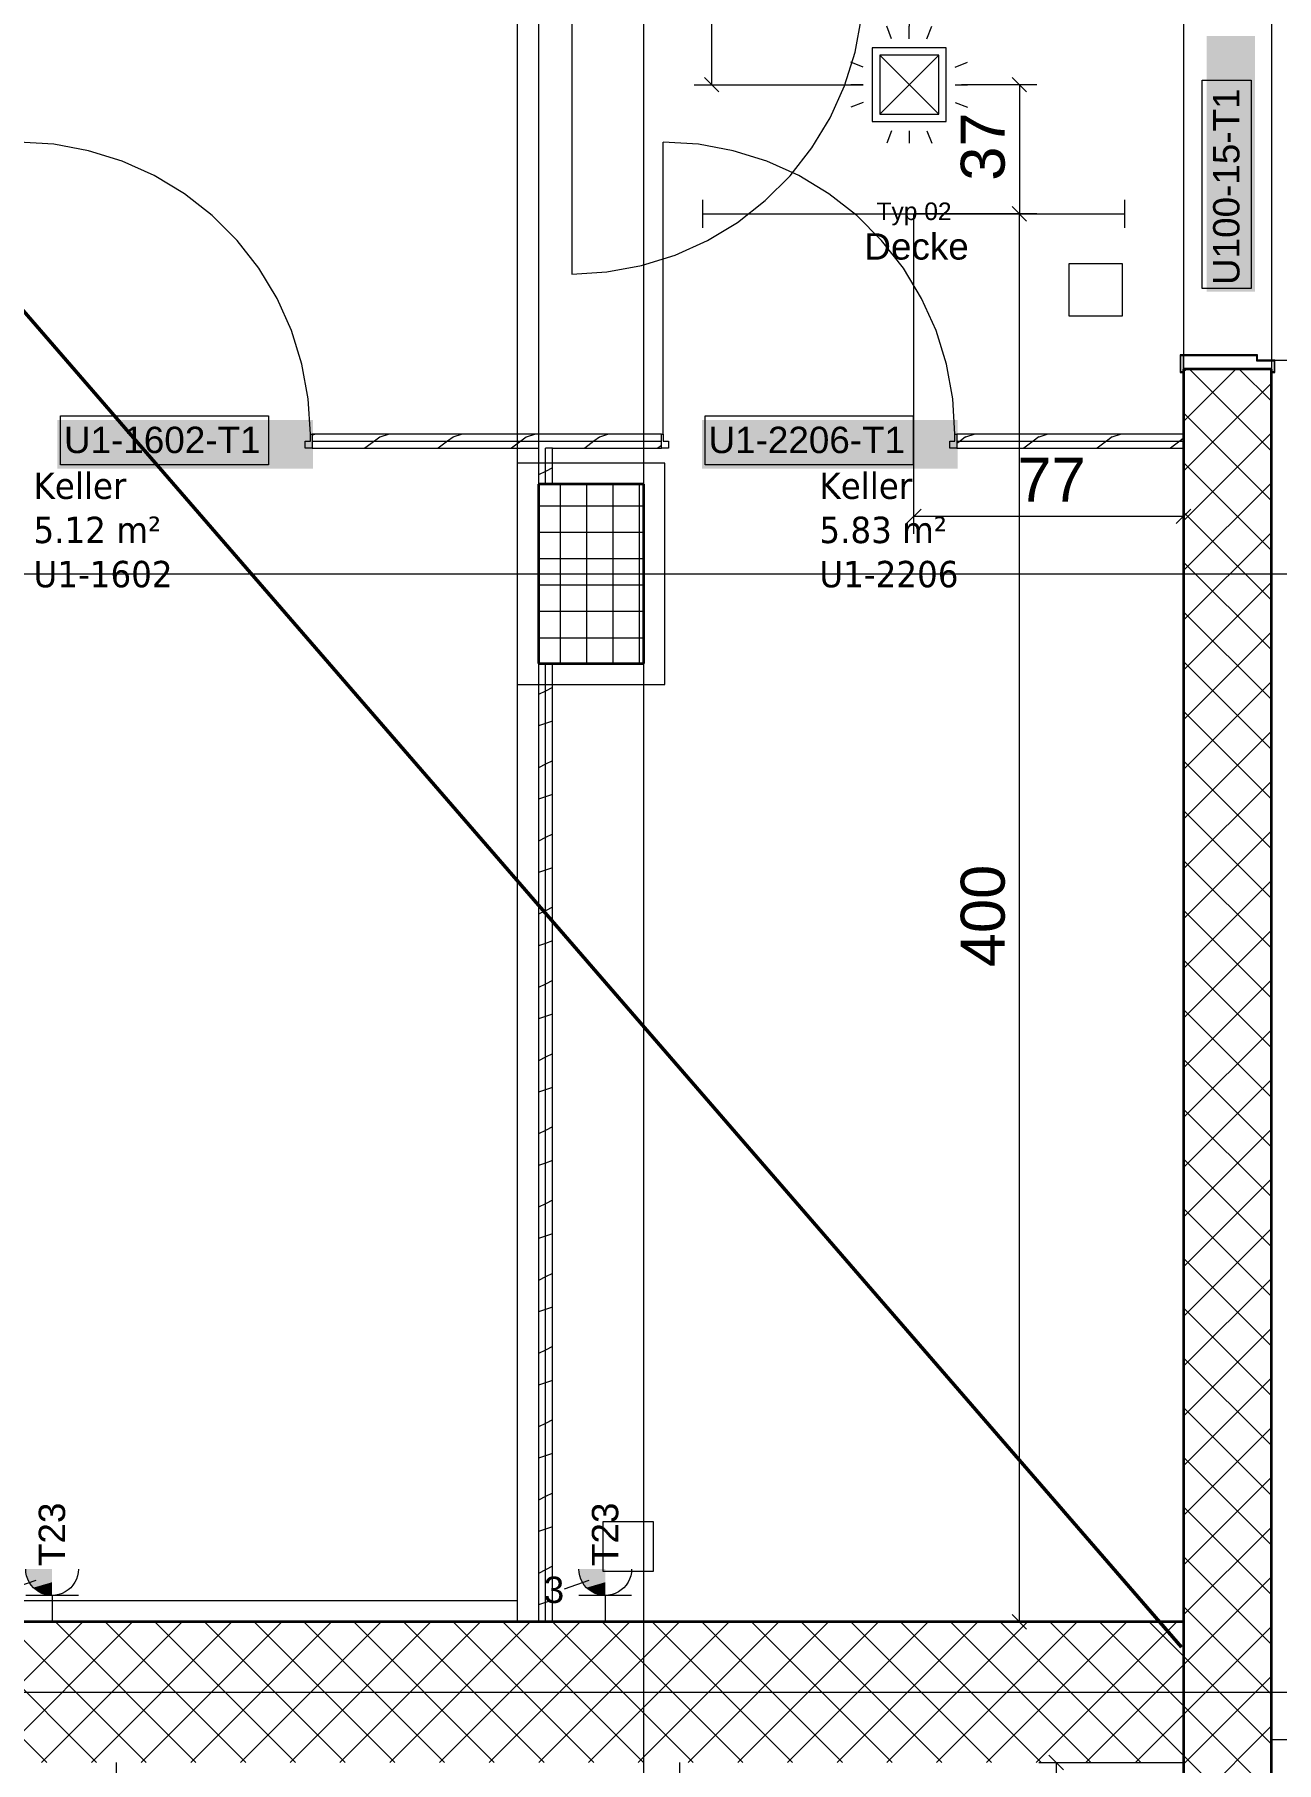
# Model space of a CAD drawing. Extents: x -1132 to 613, y -179 to 712.
# Drawn here: x -194.6 to -123.9, y 70.5 to 168.7 of the extents above; entities that cross this region are included whole.
import ezdxf
from ezdxf.lldxf.tags import DXFTag

# ---------------------------------------------------------------- set-up
doc = ezdxf.new("R2010")
doc.units = 0
doc.layers.get('0').update_dxf_attribs({"lineweight": 13})
for name, color, linetype, lineweight in [('A-AREA-____-IDEN', 7, 'Continuous', 5), ('A-DOOR-____-IDEN', 7, 'Continuous', 5), ('A-DOOR-____-OTLN', 7, 'Continuous', 9), ('A-DOOR-FRAM-MCUT', 7, 'Continuous', 9), ('A-DOOR-OPNG-OTLN', 7, 'Continuous', 9), ('A-FLOR-____-OTLN', 7, 'Continuous', 9), ('A-FLOR-____-OVHD', 7, 'Strichpunkt - Fein', 9), ('A-WALL-____-MCUT', 7, 'Continuous', 35), ('A-WALL-____-PATT', 7, 'Continuous', 35), ('A-WALL-FNSH-MCUT', 7, 'Continuous', 35), ('S-COLS-____-MCUT', 7, 'Continuous', 35), ('S-COLS-____-OTLN', 7, 'Continuous', 9), ('S-GRID-____-OTLN', 7, 'Continuous', 5)]:
    doc.layers.add(name, color=color, linetype=linetype, lineweight=lineweight)
for name, color, linetype, lineweight, true_color in [('EL01_VVV_Mass', 7, 'Continuous', 13, 0xb2b200), ('EL01_WAN_Kraft', 1, 'Continuous', 13, 0xff0000), ('EL01_WAN_Leuchten', 7, 'Continuous', 13, 0x0080ff), ('EL01_WAN_Leuchtentyp', 7, 'Continuous', 13, 0x0099ff), ('EL01_WAN_Licht', 7, 'Continuous', 13, 0x0080ff), ('X_Geometrie', 3, 'Continuous', 50, 0x00ff00)]:
    doc.layers.add(name, color=color, linetype=linetype, lineweight=lineweight, true_color=true_color)
doc.styles.get("Standard").update_dxf_attribs({"font": 'arial.ttf'})
tags = doc.linetypes.add('_Rasterlinie_', pattern=[0.375, 0.2, -0.05, 0.075, -0.05]).pattern_tags.tags
tags[10:11] = [DXFTag(74, 4), DXFTag(75, 0), DXFTag(340, '0'), DXFTag(46, 1.0), DXFTag(50, 0.0), DXFTag(44, 0.0), DXFTag(45, 0.0)]
tags[8:9] = [DXFTag(74, 4), DXFTag(75, 0), DXFTag(340, '0'), DXFTag(46, 1.0), DXFTag(50, 0.0), DXFTag(44, 0.0), DXFTag(45, 0.0)]
tags[6:7] = [DXFTag(74, 4), DXFTag(75, 0), DXFTag(340, '0'), DXFTag(46, 1.0), DXFTag(50, 0.0), DXFTag(44, 0.0), DXFTag(45, 0.0)]
tags[4:5] = [DXFTag(74, 4), DXFTag(75, 0), DXFTag(340, '0'), DXFTag(46, 1.0), DXFTag(50, 0.0), DXFTag(44, 0.0), DXFTag(45, 0.0)]
tags = doc.linetypes.add('Grundrissdarstellung Sturz', pattern=[0.25, 0.15, -0.05, 0, -0.05]).pattern_tags.tags
tags[10:11] = [DXFTag(74, 4), DXFTag(75, 0), DXFTag(340, '0'), DXFTag(46, 1.0), DXFTag(50, 0.0), DXFTag(44, 0.0), DXFTag(45, 0.0)]
tags[8:9] = [DXFTag(74, 4), DXFTag(75, 0), DXFTag(340, '0'), DXFTag(46, 1.0), DXFTag(50, 0.0), DXFTag(44, 0.0), DXFTag(45, 0.0)]
tags[6:7] = [DXFTag(74, 4), DXFTag(75, 0), DXFTag(340, '0'), DXFTag(46, 1.0), DXFTag(50, 0.0), DXFTag(44, 0.0), DXFTag(45, 0.0)]
tags[4:5] = [DXFTag(74, 4), DXFTag(75, 0), DXFTag(340, '0'), DXFTag(46, 1.0), DXFTag(50, 0.0), DXFTag(44, 0.0), DXFTag(45, 0.0)]
tags = doc.linetypes.add('Strichpunkt - Fein', pattern=[0.2, 0.1, -0.05, 0, -0.05]).pattern_tags.tags
tags[10:11] = [DXFTag(74, 4), DXFTag(75, 0), DXFTag(340, '0'), DXFTag(46, 1.0), DXFTag(50, 0.0), DXFTag(44, 0.0), DXFTag(45, 0.0)]
tags[8:9] = [DXFTag(74, 4), DXFTag(75, 0), DXFTag(340, '0'), DXFTag(46, 1.0), DXFTag(50, 0.0), DXFTag(44, 0.0), DXFTag(45, 0.0)]
tags[6:7] = [DXFTag(74, 4), DXFTag(75, 0), DXFTag(340, '0'), DXFTag(46, 1.0), DXFTag(50, 0.0), DXFTag(44, 0.0), DXFTag(45, 0.0)]
tags[4:5] = [DXFTag(74, 4), DXFTag(75, 0), DXFTag(340, '0'), DXFTag(46, 1.0), DXFTag(50, 0.0), DXFTag(44, 0.0), DXFTag(45, 0.0)]

# ---------------------------------------------------------------- blocks, each defined once
blk = doc.blocks.new('Referenz-A0UNPDE96I', base_point=(-1115.886, -117.372))
at = {"layer": 'A-DOOR-____-IDEN', "color": 0, "linetype": 'Continuous', "ltscale": 0.13}
for p, q in [((-128.151, 154.307), (-128.151, 166.147)), ((-128.151, 166.147), (-125.371, 166.147)), ((-125.371, 166.147), (-125.371, 154.307)), ((-125.371, 154.307), (-128.151, 154.307)), ((-193.102, 147.065), (-181.262, 147.065)), ((-193.102, 144.285), (-193.102, 147.065)), ((-181.262, 147.065), (-181.262, 144.285)), ((-156.436, 147.065), (-144.596, 147.065)), ((-156.436, 144.285), (-156.436, 147.065)), ((-144.596, 147.065), (-144.596, 144.285)), ((-181.262, 144.285), (-193.102, 144.285)), ((-144.596, 144.285), (-156.436, 144.285))]:
    blk.add_line(p, q, dxfattribs=at)
at = {"layer": 'A-DOOR-____-IDEN', "color": 7, "linetype": 'Continuous', "ltscale": 0.13, "true_color": 0xffffff}
for points in [[(-127.908, 154.132), (-125.149, 154.132), (-127.908, 168.671)], [(-125.149, 154.132), (-127.908, 168.671), (-125.149, 168.671)], [(-193.277, 144.062), (-178.738, 144.062), (-193.277, 146.821)], [(-178.738, 144.062), (-193.277, 146.821), (-178.738, 146.821)], [(-156.611, 144.062), (-142.072, 144.062), (-156.611, 146.821)], [(-142.072, 144.062), (-156.611, 146.821), (-142.072, 146.821)]]:
    blk.add_solid(points, dxfattribs=at)
at = {"layer": 'A-DOOR-____-OTLN', "color": 0, "linetype": 'Grundrissdarstellung Sturz', "ltscale": 0.13}
for p, q in [((-129.215, 170.728), (-129.215, 149.728)), ((-124.215, 170.728), (-124.215, 149.728))]:
    blk.add_line(p, q, dxfattribs=at)
at = {"layer": 'A-DOOR-FRAM-MCUT', "color": 0, "linetype": 'Continuous', "ltscale": 0.13}
for p, q in [((-125.015, 150.528), (-129.415, 150.528)), ((-129.415, 150.528), (-129.415, 149.528)), ((-129.375, 149.568), (-129.375, 150.488)), ((-129.375, 150.488), (-125.055, 150.488)), ((-125.055, 150.488), (-125.055, 150.188)), ((-125.015, 150.228), (-125.015, 150.528)), ((-129.415, 149.528), (-129.215, 149.528)), ((-129.215, 149.568), (-129.375, 149.568)), ((-129.215, 149.528), (-129.215, 149.568)), ((-125.055, 150.188), (-124.055, 150.188)), ((-124.015, 150.228), (-125.015, 150.228)), ((-124.055, 149.568), (-124.215, 149.568)), ((-124.215, 149.568), (-124.215, 149.528)), ((-124.215, 149.528), (-124.015, 149.528)), ((-124.055, 150.188), (-124.055, 149.568)), ((-124.015, 149.528), (-124.015, 150.228)), ((-179.181, 145.628), (-178.881, 145.628)), ((-179.181, 145.228), (-179.181, 145.628)), ((-178.881, 145.628), (-178.881, 146.028)), ((-178.881, 146.028), (-178.781, 146.028)), ((-178.781, 146.028), (-178.781, 145.228)), ((-158.915, 145.228), (-158.915, 146.028)), ((-158.915, 146.028), (-158.815, 146.028)), ((-158.815, 146.028), (-158.815, 145.628)), ((-158.815, 145.628), (-158.515, 145.628)), ((-158.515, 145.628), (-158.515, 145.228)), ((-142.515, 145.628), (-142.215, 145.628)), ((-142.515, 145.228), (-142.515, 145.628)), ((-142.215, 145.628), (-142.215, 146.028)), ((-142.215, 146.028), (-142.115, 146.028)), ((-142.115, 146.028), (-142.115, 145.228)), ((-178.781, 145.228), (-179.181, 145.228)), ((-158.515, 145.228), (-158.915, 145.228)), ((-142.115, 145.228), (-142.515, 145.228))]:
    blk.add_line(p, q, dxfattribs=at)
at = {"layer": 'A-DOOR-OPNG-OTLN', "color": 0, "linetype": 'Continuous', "ltscale": 0.13}
for p, q in [((-164.015, 171.728), (-164.015, 155.128)), ((-147.897, 167.756), (-147.536, 169.727)), ((-148.493, 165.842), (-147.897, 167.756)), ((-149.316, 164.014), (-148.493, 165.842)), ((-150.353, 162.298), (-149.316, 164.014)), ((-193.48, 162.507), (-195.481, 162.628)), ((-191.509, 162.146), (-193.48, 162.507)), ((-158.815, 146.028), (-158.815, 162.628)), ((-156.814, 162.507), (-158.815, 162.628)), ((-154.842, 162.146), (-156.814, 162.507)), ((-151.589, 160.72), (-150.353, 162.298)), ((-189.595, 161.55), (-191.509, 162.146)), ((-187.767, 160.727), (-189.595, 161.55)), ((-152.928, 161.55), (-154.842, 162.146)), ((-151.1, 160.727), (-152.928, 161.55)), ((-186.051, 159.69), (-187.767, 160.727)), ((-153.007, 159.303), (-151.589, 160.72)), ((-149.385, 159.69), (-151.1, 160.727)), ((-184.473, 158.454), (-186.051, 159.69)), ((-154.585, 158.067), (-153.007, 159.303)), ((-147.807, 158.454), (-149.385, 159.69)), ((-183.056, 157.036), (-184.473, 158.454)), ((-146.389, 157.036), (-147.807, 158.454)), ((-156.3, 157.03), (-154.585, 158.067)), ((-181.82, 155.458), (-183.056, 157.036)), ((-158.128, 156.207), (-156.3, 157.03)), ((-145.153, 155.458), (-146.389, 157.036)), ((-180.783, 153.743), (-181.82, 155.458)), ((-162.014, 155.249), (-160.042, 155.611)), ((-160.042, 155.611), (-158.128, 156.207)), ((-144.116, 153.743), (-145.153, 155.458)), ((-164.015, 155.128), (-162.014, 155.249)), ((-179.96, 151.915), (-180.783, 153.743)), ((-143.293, 151.915), (-144.116, 153.743)), ((-179.364, 150.001), (-179.96, 151.915)), ((-142.697, 150.001), (-143.293, 151.915)), ((-179.002, 148.029), (-179.364, 150.001)), ((-142.336, 148.029), (-142.697, 150.001)), ((-124.015, 150.228), (-104.015, 150.228)), ((-178.881, 146.028), (-179.002, 148.029)), ((-142.215, 146.028), (-142.336, 148.029))]:
    blk.add_line(p, q, dxfattribs=at)
at = {"layer": 'A-FLOR-____-OTLN', "color": 0, "linetype": 'Continuous', "ltscale": 0.13}
blk.add_line((-124.215, 71.775), (-92.215, 71.775), dxfattribs=at)
at = {"layer": 'A-FLOR-____-OVHD', "color": 0, "linetype": 'Strichpunkt - Fein', "ltscale": 0.13}
for p, q in [((-167.115, 173.278), (-167.115, 78.478)), ((-165.915, 173.278), (-165.915, 142.778)), ((-158.715, 144.378), (-167.115, 144.378)), ((-167.115, 144.378), (-167.115, 131.778)), ((-158.715, 131.778), (-158.715, 144.378)), ((-165.915, 133.378), (-165.915, 78.478)), ((-167.115, 131.778), (-158.715, 131.778)), ((-167.115, 79.678), (-288.315, 79.678))]:
    blk.add_line(p, q, dxfattribs=at)
at = {"layer": 'A-WALL-____-MCUT', "color": 0, "linetype": 'Continuous', "ltscale": 0.35}
for p, q in [((-124.215, 149.728), (-129.215, 149.728)), ((-129.215, 149.728), (-129.215, 8.075)), ((-124.215, 8.075), (-124.215, 149.728)), ((-129.215, 78.478), (-196.981, 78.478))]:
    blk.add_line(p, q, dxfattribs=at)
at = {"layer": 'A-WALL-____-MCUT', "color": 0, "linetype": 'Continuous', "lineweight": 9, "ltscale": 0.13}
for p, q in [((-178.781, 145.628), (-158.915, 145.628)), ((-142.115, 145.628), (-129.215, 145.628)), ((-165.515, 143.178), (-165.515, 145.228)), ((-165.115, 145.228), (-165.515, 145.228)), ((-165.515, 78.478), (-165.515, 132.978))]:
    blk.add_line(p, q, dxfattribs=at)
at = {"layer": 'A-WALL-____-PATT', "color": 0, "linetype": 'Continuous', "lineweight": 9, "ltscale": 0.13}
for p, q in [((-129.215, 149.578), (-129.065, 149.728)), ((-129.215, 146.75), (-126.236, 149.728)), ((-124.215, 145.065), (-128.878, 149.728)), ((-124.215, 147.894), (-126.049, 149.728)), ((-129.215, 143.921), (-124.215, 148.921)), ((-124.215, 142.237), (-129.215, 147.237)), ((-178.576, 146.028), (-178.781, 145.96)), ((-175.246, 145.628), (-175.778, 145.229)), ((-174.936, 145.861), (-175.246, 145.628)), ((-174.412, 146.028), (-174.937, 145.853)), ((-171.081, 145.628), (-171.612, 145.23)), ((-170.771, 145.861), (-171.081, 145.628)), ((-170.247, 146.028), (-170.772, 145.853)), ((-166.916, 145.628), (-167.445, 145.232)), ((-166.606, 145.861), (-166.916, 145.628)), ((-166.082, 146.028), (-166.606, 145.854)), ((-162.751, 145.628), (-163.278, 145.233)), ((-162.44, 145.861), (-162.751, 145.628)), ((-161.918, 146.028), (-162.441, 145.854)), ((-141.926, 145.628), (-142.115, 145.487)), ((-141.614, 145.863), (-141.926, 145.628)), ((-141.094, 146.028), (-141.616, 145.854)), ((-137.761, 145.628), (-138.295, 145.228)), ((-137.448, 145.863), (-137.761, 145.628)), ((-136.929, 146.028), (-137.451, 145.854)), ((-133.596, 145.628), (-134.13, 145.228)), ((-133.283, 145.863), (-133.596, 145.628)), ((-132.765, 146.028), (-133.286, 145.855)), ((-129.431, 145.628), (-129.965, 145.228)), ((-129.215, 145.791), (-129.431, 145.628)), ((-129.215, 141.093), (-124.215, 146.093)), ((-158.915, 145.382), (-159.112, 145.234)), ((-165.515, 143.906), (-165.915, 143.706)), ((-165.115, 144.106), (-165.515, 143.906)), ((-124.215, 139.409), (-129.215, 144.409)), ((-129.215, 138.264), (-124.215, 143.264)), ((-124.215, 136.58), (-129.215, 141.58)), ((-129.215, 135.436), (-124.215, 140.436)), ((-124.215, 133.752), (-129.215, 138.752)), ((-129.215, 132.608), (-124.215, 137.608)), ((-124.215, 130.923), (-129.215, 135.923)), ((-129.215, 129.779), (-124.215, 134.779)), ((-124.215, 128.095), (-129.215, 133.095)), ((-129.215, 126.951), (-124.215, 131.951)), ((-165.515, 131.411), (-165.915, 131.211)), ((-165.115, 131.611), (-165.515, 131.411)), ((-124.215, 125.266), (-129.215, 130.266)), ((-165.515, 129.559), (-165.915, 129.425)), ((-165.115, 129.692), (-165.515, 129.559)), ((-129.215, 124.122), (-124.215, 129.122)), ((-165.515, 127.246), (-165.915, 127.046)), ((-165.115, 127.446), (-165.515, 127.246)), ((-124.215, 122.438), (-129.215, 127.438)), ((-129.215, 121.294), (-124.215, 126.294)), ((-165.515, 125.394), (-165.915, 125.261)), ((-165.115, 125.527), (-165.515, 125.394)), ((-124.215, 119.61), (-129.215, 124.61)), ((-165.515, 123.081), (-165.915, 122.881)), ((-165.115, 123.281), (-165.515, 123.081)), ((-129.215, 118.465), (-124.215, 123.465)), ((-165.515, 121.229), (-165.915, 121.096)), ((-165.115, 121.362), (-165.515, 121.229)), ((-124.215, 116.781), (-129.215, 121.781)), ((-129.215, 115.637), (-124.215, 120.637)), ((-165.515, 118.916), (-165.915, 118.716)), ((-165.115, 119.116), (-165.515, 118.916)), ((-124.215, 113.953), (-129.215, 118.953)), ((-165.515, 117.064), (-165.915, 116.931)), ((-165.115, 117.198), (-165.515, 117.064)), ((-129.215, 112.809), (-124.215, 117.809)), ((-124.215, 111.124), (-129.215, 116.124)), ((-129.215, 109.98), (-124.215, 114.98)), ((-165.515, 114.751), (-165.915, 114.551)), ((-165.115, 114.951), (-165.515, 114.751)), ((-165.115, 113.033), (-165.515, 112.9)), ((-124.215, 108.296), (-129.215, 113.296)), ((-165.515, 112.9), (-165.915, 112.766)), ((-129.215, 107.152), (-124.215, 112.152)), ((-165.515, 110.586), (-165.915, 110.386)), ((-165.115, 110.786), (-165.515, 110.586)), ((-124.215, 105.467), (-129.215, 110.467)), ((-129.215, 104.323), (-124.215, 109.323)), ((-165.515, 108.735), (-165.915, 108.602)), ((-165.115, 108.868), (-165.515, 108.735)), ((-124.215, 102.639), (-129.215, 107.639)), ((-165.515, 106.422), (-165.915, 106.222)), ((-165.115, 106.622), (-165.515, 106.422)), ((-129.215, 101.495), (-124.215, 106.495)), ((-165.515, 104.57), (-165.915, 104.437)), ((-165.115, 104.704), (-165.515, 104.57)), ((-124.215, 99.811), (-129.215, 104.811)), ((-129.215, 98.666), (-124.215, 103.666)), ((-165.515, 102.257), (-165.915, 102.057)), ((-165.115, 102.457), (-165.515, 102.257)), ((-124.215, 96.982), (-129.215, 101.982)), ((-165.515, 100.406), (-165.915, 100.272)), ((-165.115, 100.539), (-165.515, 100.406)), ((-129.215, 95.838), (-124.215, 100.838)), ((-165.115, 98.292), (-165.515, 98.092)), ((-124.215, 94.154), (-129.215, 99.154)), ((-165.515, 98.092), (-165.915, 97.892)), ((-129.215, 93.01), (-124.215, 98.01)), ((-165.115, 96.374), (-165.515, 96.241)), ((-124.215, 91.325), (-129.215, 96.325)), ((-165.515, 96.241), (-165.915, 96.107)), ((-129.215, 90.181), (-124.215, 95.181)), ((-165.515, 93.927), (-165.915, 93.727)), ((-165.115, 94.127), (-165.515, 93.927)), ((-124.215, 88.497), (-129.215, 93.497)), ((-165.515, 92.076), (-165.915, 91.943)), ((-165.115, 92.209), (-165.515, 92.076)), ((-129.215, 87.353), (-124.215, 92.353)), ((-124.215, 85.668), (-129.215, 90.668)), ((-165.515, 89.762), (-165.915, 89.562)), ((-165.115, 89.962), (-165.515, 89.762)), ((-129.215, 84.524), (-124.215, 89.524)), ((-165.515, 87.911), (-165.915, 87.778)), ((-165.115, 88.045), (-165.515, 87.911)), ((-124.215, 82.84), (-129.215, 87.84)), ((-129.215, 81.696), (-124.215, 86.696)), ((-165.515, 85.597), (-165.915, 85.397)), ((-165.115, 85.797), (-165.515, 85.597)), ((-124.215, 80.012), (-129.215, 85.012)), ((-165.515, 83.747), (-165.915, 83.613)), ((-165.115, 83.88), (-165.515, 83.747)), ((-129.215, 78.867), (-124.215, 83.867)), ((-165.115, 81.632), (-165.515, 81.432)), ((-124.215, 77.183), (-129.215, 82.183)), ((-165.515, 81.432), (-165.915, 81.232)), ((-129.215, 76.039), (-124.215, 81.039)), ((-165.115, 79.715), (-165.515, 79.582)), ((-165.515, 79.582), (-165.915, 79.449)), ((-124.338, 74.478), (-129.215, 79.355)), ((-193.877, 70.478), (-201.877, 78.478)), ((-199.829, 70.478), (-191.829, 78.478)), ((-191.049, 70.478), (-199.049, 78.478)), ((-197.001, 70.478), (-189.001, 78.478)), ((-188.22, 70.478), (-196.22, 78.478)), ((-194.172, 70.478), (-186.172, 78.478)), ((-185.392, 70.478), (-193.392, 78.478)), ((-191.344, 70.478), (-183.344, 78.478)), ((-182.564, 70.478), (-190.564, 78.478)), ((-188.516, 70.478), (-180.516, 78.478)), ((-179.735, 70.478), (-187.735, 78.478)), ((-185.687, 70.478), (-177.687, 78.478)), ((-176.907, 70.478), (-184.907, 78.478)), ((-182.859, 70.478), (-174.859, 78.478)), ((-174.078, 70.478), (-182.078, 78.478)), ((-180.03, 70.478), (-172.03, 78.478)), ((-171.25, 70.478), (-179.25, 78.478)), ((-177.202, 70.478), (-169.202, 78.478)), ((-168.421, 70.478), (-176.421, 78.478)), ((-174.373, 70.478), (-166.373, 78.478)), ((-165.593, 70.478), (-173.593, 78.478)), ((-171.545, 70.478), (-163.545, 78.478)), ((-162.765, 70.478), (-170.765, 78.478)), ((-168.717, 70.478), (-160.717, 78.478)), ((-159.936, 70.478), (-167.936, 78.478)), ((-165.888, 70.478), (-157.888, 78.478)), ((-157.108, 70.478), (-165.108, 78.478)), ((-163.06, 70.478), (-155.06, 78.478)), ((-154.279, 70.478), (-162.279, 78.478)), ((-160.231, 70.478), (-152.231, 78.478)), ((-151.451, 70.478), (-159.451, 78.478)), ((-157.403, 70.478), (-149.403, 78.478)), ((-148.622, 70.478), (-156.622, 78.478)), ((-154.574, 70.478), (-146.574, 78.478)), ((-145.794, 70.478), (-153.794, 78.478)), ((-151.746, 70.478), (-143.746, 78.478)), ((-142.966, 70.478), (-150.966, 78.478)), ((-148.918, 70.478), (-140.918, 78.478)), ((-140.137, 70.478), (-148.137, 78.478)), ((-146.089, 70.478), (-138.089, 78.478)), ((-137.309, 70.478), (-145.309, 78.478)), ((-143.261, 70.478), (-135.261, 78.478)), ((-134.48, 70.478), (-142.48, 78.478)), ((-140.432, 70.478), (-132.432, 78.478)), ((-131.652, 70.478), (-139.652, 78.478)), ((-137.604, 70.478), (-129.604, 78.478)), ((-129.215, 70.869), (-136.823, 78.478)), ((-129.215, 73.698), (-133.995, 78.478)), ((-129.215, 76.526), (-131.167, 78.478)), ((-127.947, 74.478), (-124.215, 78.211)), ((-134.775, 70.478), (-129.215, 76.039)), ((-127.167, 74.478), (-129.215, 76.526)), ((-125.119, 74.478), (-124.215, 75.382)), ((-129.215, 73.211), (-127.947, 74.478)), ((-129.215, 70.382), (-125.119, 74.478)), ((-124.215, 71.526), (-127.167, 74.478)), ((-124.215, 74.355), (-124.338, 74.478)), ((-131.947, 70.478), (-129.215, 73.211)), ((-124.215, 68.698), (-129.215, 73.698)), ((-129.215, 67.554), (-124.215, 72.554)), ((-124.215, 65.869), (-129.215, 70.869))]:
    blk.add_line(p, q, dxfattribs=at)
at = {"layer": 'A-WALL-FNSH-MCUT', "color": 0, "linetype": 'Continuous', "lineweight": 9, "ltscale": 0.13}
for p, q in [((-158.915, 146.028), (-178.781, 146.028)), ((-178.781, 146.028), (-178.781, 145.228)), ((-158.915, 145.228), (-158.915, 146.028)), ((-129.215, 146.028), (-142.115, 146.028)), ((-142.115, 146.028), (-142.115, 145.228)), ((-178.781, 145.228), (-165.915, 145.228)), ((-165.915, 145.228), (-165.915, 143.178)), ((-165.115, 145.228), (-158.915, 145.228)), ((-165.115, 143.178), (-165.115, 145.228)), ((-142.115, 145.228), (-129.215, 145.228)), ((-165.915, 143.178), (-165.115, 143.178)), ((-165.915, 132.978), (-165.915, 78.478)), ((-165.115, 132.978), (-165.915, 132.978)), ((-165.115, 78.478), (-165.115, 132.978))]:
    blk.add_line(p, q, dxfattribs=at)
at = {"layer": 'S-COLS-____-MCUT', "color": 0, "linetype": 'Continuous', "ltscale": 0.35}
for p, q in [((-159.915, 143.178), (-165.915, 143.178)), ((-165.915, 143.178), (-165.915, 132.978)), ((-159.915, 132.978), (-159.915, 143.178)), ((-165.915, 132.978), (-159.915, 132.978))]:
    blk.add_line(p, q, dxfattribs=at)
at = {"layer": 'S-COLS-____-OTLN', "color": 0, "linetype": 'Continuous', "ltscale": 0.13}
for p, q in [((-164.654, 132.978), (-164.654, 143.178)), ((-163.154, 132.978), (-163.154, 143.178)), ((-161.654, 132.978), (-161.654, 143.178)), ((-160.154, 132.978), (-160.154, 143.178)), ((-165.915, 141.947), (-159.915, 141.947)), ((-165.915, 140.447), (-159.915, 140.447)), ((-165.915, 138.947), (-159.915, 138.947)), ((-165.915, 137.447), (-159.915, 137.447)), ((-165.915, 135.947), (-159.915, 135.947)), ((-165.915, 134.447), (-159.915, 134.447))]:
    blk.add_line(p, q, dxfattribs=at)
at = {"layer": 'S-GRID-____-OTLN', "color": 0, "linetype": '_Rasterlinie_', "ltscale": 0.13}
for p, q in [((-159.915, -113.603), (-159.915, 466.144)), ((-1107.612, 138.078), (103.376, 138.078)), ((-1107.612, 74.478), (103.376, 74.478))]:
    blk.add_line(p, q, dxfattribs=at)
at = {"layer": 'X_Geometrie', "color": 0, "linetype": 'Continuous', "ltscale": 0.5}
blk.add_line((-287.402, 259.361), (-129.337, 77.041), dxfattribs=at)
at = {"layer": 'A-AREA-____-IDEN', "color": 0, "linetype": 'Continuous', "ltscale": 0.13, "char_height": 1.5, "attachment_point": 1}
for s, insert in [('{\\W0.9;\\fVerdana;Keller}', (-194.637, 143.842)), ('{\\W0.9;\\fVerdana;Keller}', (-149.931, 143.842)), ('{\\W0.9;\\fVerdana;5.12 m²}', (-194.637, 141.328)), ('{\\W0.9;\\fVerdana;5.83 m²}', (-149.931, 141.328)), ('{\\W0.9;\\fVerdana;U1-1602}', (-194.637, 138.815)), ('{\\W0.9;\\fVerdana;U1-2206}', (-149.931, 138.815))]:
    blk.add_mtext(s, dxfattribs=dict(at, insert=insert))
at = {"layer": 'A-DOOR-____-IDEN', "color": 0, "linetype": 'Continuous', "ltscale": 0.13, "insert": (-127.533, 154.507), "char_height": 1.5, "attachment_point": 1, "rotation": 90}
blk.add_mtext('{\\fArial;U100-15-T1}', dxfattribs=at)
at = {"layer": 'A-DOOR-____-IDEN', "color": 0, "linetype": 'Continuous', "ltscale": 0.13, "char_height": 1.5, "attachment_point": 1}
for s, insert in [('{\\fArial;U1-1602-T1}', (-192.902, 146.446)), ('{\\fArial;U1-2206-T1}', (-156.236, 146.446))]:
    blk.add_mtext(s, dxfattribs=dict(at, insert=insert))
blk = doc.blocks.new('Bewegungsmelder UP-A0UNPDYD6I', base_point=(-148.141, 162.574))
at = {"color": 0, "lineweight": -2}
for p, q in [((-145.822, 168.511), (-146.094, 169.219)), ((-144.818, 168.511), (-144.818, 169.219)), ((-143.814, 168.511), (-143.542, 169.219)), ((-147.432, 166.9), (-148.141, 167.172)), ((-146.918, 167.996), (-146.918, 163.796)), ((-142.718, 167.996), (-146.918, 167.996)), ((-146.498, 167.576), (-146.498, 164.216)), ((-143.138, 167.576), (-146.498, 167.576)), ((-143.138, 164.216), (-146.498, 167.576)), ((-146.498, 164.216), (-143.138, 167.576)), ((-143.138, 164.216), (-143.138, 167.576)), ((-142.718, 163.796), (-142.718, 167.996)), ((-142.204, 166.9), (-141.496, 167.172)), ((-147.432, 165.896), (-148.141, 165.896)), ((-142.204, 165.896), (-141.496, 165.896)), ((-147.432, 164.892), (-148.141, 164.621)), ((-146.498, 164.216), (-143.138, 164.216)), ((-142.204, 164.892), (-141.496, 164.621)), ((-146.918, 163.796), (-142.718, 163.796)), ((-145.822, 163.282), (-146.094, 162.574)), ((-144.818, 163.282), (-144.818, 162.574)), ((-143.814, 163.282), (-143.542, 162.574))]:
    blk.add_line(p, q, dxfattribs=at)
blk = doc.blocks.new('LED-Langfeldleuchte 37W-A0UNPE1V6I', base_point=(-156.563, 157.753))
at = {"color": 0, "lineweight": -2}
for p, q in [((-156.563, 157.753), (-156.563, 159.353)), ((-132.563, 157.753), (-132.563, 159.353)), ((-156.563, 158.553), (-132.563, 158.553))]:
    blk.add_line(p, q, dxfattribs=at)
blk = doc.blocks.new('Bemerkung 1-A0UNPE1X6I', base_point=(-146.68, 158.198))
at = {"color": 0, "lineweight": -2, "insert": (-146.68, 159.198), "char_height": 1, "attachment_point": 1}
blk.add_mtext('{\\fArial;Typ 02}', dxfattribs=at)
blk = doc.blocks.new('Absolute Höhe-A0UNPE1Z6I', base_point=(-147.371, 155.95))
at = {"color": 0, "lineweight": -2, "insert": (-147.371, 157.45), "char_height": 1.5, "attachment_point": 1}
blk.add_mtext('{\\fArial;Decke}', dxfattribs=at)
blk = doc.blocks.new('Maß-A0UNPE2P6I', base_point=(-213.726, 160.228))
at = {"color": 0, "lineweight": -2}
for p, q in [((-213.313, 175.247), (-213.313, 160.228)), ((-144.818, 175.247), (-144.818, 169.219)), ((-213.726, 173.833), (-212.899, 174.661)), ((-144.818, 174.247), (-213.313, 174.247)), ((-145.232, 173.833), (-144.405, 174.661))]:
    blk.add_line(p, q, dxfattribs=at)
at = {"color": 0, "lineweight": -2, "insert": (-181.812, 177.58), "char_height": 2.5, "attachment_point": 1}
blk.add_mtext('{\\fArial;342}', dxfattribs=at)
blk = doc.blocks.new('Steckdose T23_ AP_ 3-fach-A0UNPE3B6I', base_point=(-197.079, 78.478))
at = {"color": 0, "lineweight": -2}
for p, q in [((-194.505, 80.832), (-195.922, 80.324)), ((-195.066, 81.282), (-195.079, 81.478)), ((-195.028, 81.09), (-195.066, 81.282)), ((-194.965, 80.904), (-195.028, 81.09)), ((-194.878, 80.728), (-194.965, 80.904)), ((-194.769, 80.565), (-194.878, 80.728)), ((-192.28, 80.728), (-192.389, 80.565)), ((-192.193, 80.904), (-192.28, 80.728)), ((-192.13, 81.09), (-192.193, 80.904)), ((-192.092, 81.282), (-192.13, 81.09)), ((-192.079, 81.478), (-192.092, 81.282)), ((-192.079, 79.978), (-195.079, 79.978)), ((-194.64, 80.418), (-194.769, 80.565)), ((-194.492, 80.288), (-194.64, 80.418)), ((-194.329, 80.179), (-194.492, 80.288)), ((-194.153, 80.092), (-194.329, 80.179)), ((-193.967, 80.029), (-194.153, 80.092)), ((-193.775, 79.991), (-193.967, 80.029)), ((-193.579, 79.978), (-193.775, 79.991)), ((-193.383, 79.991), (-193.579, 79.978)), ((-193.579, 79.978), (-193.579, 78.478)), ((-193.191, 80.029), (-193.383, 79.991)), ((-193.005, 80.092), (-193.191, 80.029)), ((-192.829, 80.179), (-193.005, 80.092)), ((-192.666, 80.288), (-192.829, 80.179)), ((-192.519, 80.418), (-192.666, 80.288)), ((-192.389, 80.565), (-192.519, 80.418))]:
    blk.add_line(p, q, dxfattribs=at)
for points in [[(-195.028, 81.09), (-193.579, 81.478), (-195.079, 81.478)], [(-193.579, 81.09), (-195.028, 81.09), (-193.579, 81.478)], [(-194.878, 80.728), (-193.579, 81.09), (-195.028, 81.09)], [(-193.579, 80.728), (-194.878, 80.728), (-193.579, 81.09)], [(-194.64, 80.418), (-193.579, 80.728), (-194.878, 80.728)], [(-193.579, 80.418), (-194.64, 80.418), (-193.579, 80.728)], [(-194.329, 80.179), (-193.579, 80.418), (-194.64, 80.418)], [(-193.579, 80.179), (-194.329, 80.179), (-193.579, 80.418)], [(-193.967, 80.029), (-193.579, 80.179), (-194.329, 80.179)], [(-193.579, 80.029), (-193.967, 80.029), (-193.579, 80.179)], [(-193.579, 79.978), (-193.579, 80.029), (-193.967, 80.029)]]:
    blk.add_solid(points, dxfattribs=at)
at = {"color": 0, "lineweight": -2, "insert": (-194.338, 81.646), "char_height": 1.5, "attachment_point": 1, "rotation": 90}
blk.add_mtext('{\\fArial;T23}', dxfattribs=at)
at = {"color": 0, "lineweight": -2, "insert": (-197.079, 81.047), "char_height": 1.5, "attachment_point": 1}
blk.add_mtext('{\\fArial;3}', dxfattribs=at)
blk = doc.blocks.new('Maß-A0UNPE9R6I', base_point=(-144.563, 158.14))
at = {"color": 0, "lineweight": -2}
for p, q in [((-138.141, 165.483), (-138.968, 166.31)), ((-137.554, 165.896), (-141.85, 165.896)), ((-138.554, 165.896), (-138.554, 158.553)), ((-137.554, 158.553), (-144.563, 158.553)), ((-138.141, 158.14), (-138.968, 158.967))]:
    blk.add_line(p, q, dxfattribs=at)
at = {"color": 0, "lineweight": -2, "insert": (-141.888, 160.436), "char_height": 2.5, "attachment_point": 1, "rotation": 90}
blk.add_mtext('{\\fArial;37}', dxfattribs=at)
blk = doc.blocks.new('Maß-A0UNPEGV6I', base_point=(-144.976, 140.347))
at = {"color": 0, "lineweight": -2}
for p, q in [((-144.563, 140.347), (-144.563, 158.553)), ((-129.213, 140.347), (-129.213, 150.528)), ((-144.976, 140.933), (-144.149, 141.761)), ((-129.626, 140.933), (-128.799, 141.761)), ((-129.213, 141.347), (-144.563, 141.347))]:
    blk.add_line(p, q, dxfattribs=at)
at = {"color": 0, "lineweight": -2, "insert": (-138.666, 144.68), "char_height": 2.5, "attachment_point": 1}
blk.add_mtext('{\\fArial;77}', dxfattribs=at)
blk = doc.blocks.new('Bodendose (multi) UP-A0UNPEW96I', base_point=(-162.23, 81.337))
at = {"color": 0, "lineweight": -2}
for p, q in [((-162.23, 81.337), (-162.23, 84.177)), ((-162.23, 84.177), (-159.39, 84.177)), ((-159.39, 84.177), (-159.39, 81.337)), ((-159.39, 81.337), (-162.23, 81.337))]:
    blk.add_line(p, q, dxfattribs=at)
blk = doc.blocks.new('Maß-A0UNPF0V6I', base_point=(-144.976, -11.147))
at = {"color": 0, "lineweight": -2}
for p, q in [((-129.213, -1.753), (-129.213, 70.478)), ((-144.563, 0.247), (-144.563, -11.147)), ((-144.976, -1.167), (-144.149, -0.339)), ((-129.213, -0.753), (-144.563, -0.753)), ((-129.626, -1.167), (-128.799, -0.339))]:
    blk.add_line(p, q, dxfattribs=at)
at = {"color": 0, "lineweight": -2, "insert": (-138.666, 2.58), "char_height": 2.5, "attachment_point": 1}
blk.add_mtext('{\\fArial;77}', dxfattribs=at)
blk = doc.blocks.new('Steckdose T23_ AP_ 3-fach-A0UNPF4N6I', base_point=(-159.363, 63.846))
at = {"color": 0, "lineweight": -2}
for p, q in [((-157.863, 68.978), (-157.863, 70.478)), ((-159.363, 68.978), (-156.363, 68.978)), ((-158.613, 68.777), (-158.437, 68.864)), ((-158.437, 68.864), (-158.251, 68.927)), ((-158.251, 68.927), (-158.058, 68.965)), ((-158.058, 68.965), (-157.863, 68.978)), ((-157.863, 68.978), (-157.667, 68.965)), ((-157.667, 68.965), (-157.474, 68.927)), ((-157.474, 68.927), (-157.289, 68.864)), ((-157.289, 68.864), (-157.113, 68.777)), ((-159.35, 67.674), (-159.312, 67.866)), ((-159.312, 67.866), (-159.248, 68.052)), ((-159.248, 68.052), (-159.162, 68.228)), ((-159.162, 68.228), (-159.053, 68.391)), ((-159.053, 68.391), (-158.923, 68.539)), ((-158.923, 68.539), (-158.776, 68.668)), ((-158.776, 68.668), (-158.613, 68.777)), ((-157.113, 68.777), (-156.95, 68.668)), ((-156.95, 68.668), (-156.802, 68.539)), ((-156.937, 68.125), (-155.52, 68.633)), ((-156.802, 68.539), (-156.673, 68.391)), ((-156.673, 68.391), (-156.564, 68.228)), ((-156.564, 68.228), (-156.477, 68.052)), ((-156.477, 68.052), (-156.414, 67.866)), ((-156.414, 67.866), (-156.375, 67.674)), ((-159.363, 67.478), (-159.35, 67.674)), ((-156.375, 67.674), (-156.363, 67.478))]:
    blk.add_line(p, q, dxfattribs=at)
for points in [[(-157.474, 68.927), (-157.863, 68.927), (-157.863, 68.978)], [(-157.113, 68.777), (-157.863, 68.777), (-157.474, 68.927)], [(-157.863, 68.777), (-157.474, 68.927), (-157.863, 68.927)], [(-156.802, 68.539), (-157.863, 68.539), (-157.113, 68.777)], [(-157.863, 68.539), (-157.113, 68.777), (-157.863, 68.777)], [(-156.564, 68.228), (-157.863, 68.228), (-156.802, 68.539)], [(-157.863, 68.228), (-156.802, 68.539), (-157.863, 68.539)], [(-156.414, 67.866), (-157.863, 67.866), (-156.564, 68.228)], [(-157.863, 67.866), (-156.564, 68.228), (-157.863, 68.228)], [(-156.363, 67.478), (-157.863, 67.478), (-156.414, 67.866)], [(-157.863, 67.478), (-156.414, 67.866), (-157.863, 67.866)], [(-156.363, 67.478), (-156.363, 67.478), (-157.863, 67.478)]]:
    blk.add_solid(points, dxfattribs=at)
at = {"color": 0, "lineweight": -2, "insert": (-155.345, 69.409), "char_height": 1.5, "attachment_point": 1}
blk.add_mtext('{\\fArial;3}', dxfattribs=at)
at = {"color": 0, "lineweight": -2, "insert": (-158.604, 63.846), "char_height": 1.5, "attachment_point": 1, "rotation": 90}
blk.add_mtext('{\\fArial;T23}', dxfattribs=at)
blk = doc.blocks.new('Maß-A0UNPFBB6I', base_point=(-144.563, -11.56))
at = {"color": 0, "lineweight": -2}
for p, q in [((-136.041, 70.065), (-136.868, 70.892)), ((-137.454, 70.478), (-129.213, 70.478)), ((-136.454, 70.478), (-136.454, -11.147)), ((-136.041, -11.56), (-136.868, -10.733)), ((-135.454, -11.147), (-144.563, -11.147))]:
    blk.add_line(p, q, dxfattribs=at)
at = {"color": 0, "lineweight": -2, "insert": (-139.788, 26.852), "char_height": 2.5, "attachment_point": 1, "rotation": 90}
blk.add_mtext('{\\fArial;408}', dxfattribs=at)
blk = doc.blocks.new('Maß-A0UNPFC76I', base_point=(-159.388, 165.483))
at = {"color": 0, "lineweight": -2}
for p, q in [((-157.054, 257.878), (-129.213, 257.878)), ((-156.468, 258.292), (-155.641, 257.465)), ((-156.054, 165.896), (-156.054, 257.878)), ((-156.468, 166.31), (-155.641, 165.483)), ((-157.054, 165.896), (-147.432, 165.896))]:
    blk.add_line(p, q, dxfattribs=at)
at = {"color": 0, "lineweight": -2, "insert": (-159.388, 209.078), "char_height": 2.5, "attachment_point": 1, "rotation": 90}
blk.add_mtext('{\\fArial;460}', dxfattribs=at)
blk = doc.blocks.new('Deckendose UP-A0UNPFEF6I', base_point=(-135.713, 152.728))
at = {"color": 0, "lineweight": -2}
for p, q in [((-135.713, 155.728), (-132.713, 155.728)), ((-135.713, 152.728), (-135.713, 155.728)), ((-132.713, 155.728), (-132.713, 152.728)), ((-132.713, 152.728), (-135.713, 152.728))]:
    blk.add_line(p, q, dxfattribs=at)
blk = doc.blocks.new('Steckdose T23_ AP_ 3-fach-A0UNPFF76I', base_point=(-191.413, 63.846))
at = {"color": 0, "lineweight": -2}
for p, q in [((-189.913, 68.978), (-189.913, 70.478)), ((-191.413, 68.978), (-188.413, 68.978)), ((-190.663, 68.777), (-190.487, 68.864)), ((-190.487, 68.864), (-190.301, 68.927)), ((-190.301, 68.927), (-190.108, 68.965)), ((-190.108, 68.965), (-189.913, 68.978)), ((-189.913, 68.978), (-189.717, 68.965)), ((-189.717, 68.965), (-189.524, 68.927)), ((-189.524, 68.927), (-189.339, 68.864)), ((-189.339, 68.864), (-189.163, 68.777)), ((-191.4, 67.674), (-191.362, 67.866)), ((-191.362, 67.866), (-191.298, 68.052)), ((-191.298, 68.052), (-191.212, 68.228)), ((-191.212, 68.228), (-191.103, 68.391)), ((-191.103, 68.391), (-190.973, 68.539)), ((-190.973, 68.539), (-190.826, 68.668)), ((-190.826, 68.668), (-190.663, 68.777)), ((-189.163, 68.777), (-189, 68.668)), ((-189, 68.668), (-188.852, 68.539)), ((-188.987, 68.125), (-187.57, 68.633)), ((-188.852, 68.539), (-188.723, 68.391)), ((-188.723, 68.391), (-188.614, 68.228)), ((-188.614, 68.228), (-188.527, 68.052)), ((-188.527, 68.052), (-188.464, 67.866)), ((-188.464, 67.866), (-188.425, 67.674)), ((-191.413, 67.478), (-191.4, 67.674)), ((-188.425, 67.674), (-188.413, 67.478))]:
    blk.add_line(p, q, dxfattribs=at)
for points in [[(-189.913, 68.927), (-189.524, 68.927), (-189.913, 68.978)], [(-189.913, 68.777), (-189.163, 68.777), (-189.913, 68.927)], [(-189.163, 68.777), (-189.913, 68.927), (-189.524, 68.927)], [(-189.913, 68.539), (-188.852, 68.539), (-189.913, 68.777)], [(-188.852, 68.539), (-189.913, 68.777), (-189.163, 68.777)], [(-189.913, 68.228), (-188.614, 68.228), (-189.913, 68.539)], [(-188.614, 68.228), (-189.913, 68.539), (-188.852, 68.539)], [(-189.913, 67.866), (-188.464, 67.866), (-189.913, 68.228)], [(-188.464, 67.866), (-189.913, 68.228), (-188.614, 68.228)], [(-189.913, 67.478), (-188.413, 67.478), (-189.913, 67.866)], [(-188.413, 67.478), (-189.913, 67.866), (-188.464, 67.866)]]:
    blk.add_solid(points, dxfattribs=at)
at = {"color": 0, "lineweight": -2, "insert": (-187.395, 69.409), "char_height": 1.5, "attachment_point": 1}
blk.add_mtext('{\\fArial;3}', dxfattribs=at)
at = {"color": 0, "lineweight": -2, "insert": (-190.654, 63.846), "char_height": 1.5, "attachment_point": 1, "rotation": 90}
blk.add_mtext('{\\fArial;T23}', dxfattribs=at)
blk = doc.blocks.new('Steckdose T23_ AP_ 3-fach-A0UNPFQR6I', base_point=(-165.612, 78.478))
at = {"color": 0, "lineweight": -2}
for p, q in [((-163.039, 80.832), (-164.455, 80.324)), ((-163.6, 81.282), (-163.613, 81.478)), ((-163.562, 81.09), (-163.6, 81.282)), ((-163.498, 80.904), (-163.562, 81.09)), ((-163.412, 80.728), (-163.498, 80.904)), ((-163.303, 80.565), (-163.412, 80.728)), ((-160.814, 80.728), (-160.923, 80.565)), ((-160.727, 80.904), (-160.814, 80.728)), ((-160.664, 81.09), (-160.727, 80.904)), ((-160.625, 81.282), (-160.664, 81.09)), ((-160.613, 81.478), (-160.625, 81.282)), ((-160.613, 79.978), (-163.613, 79.978)), ((-163.173, 80.418), (-163.303, 80.565)), ((-163.026, 80.288), (-163.173, 80.418)), ((-162.863, 80.179), (-163.026, 80.288)), ((-162.687, 80.092), (-162.863, 80.179)), ((-162.501, 80.029), (-162.687, 80.092)), ((-162.308, 79.991), (-162.501, 80.029)), ((-162.113, 79.978), (-162.308, 79.991)), ((-161.917, 79.991), (-162.113, 79.978)), ((-162.113, 79.978), (-162.113, 78.478)), ((-161.724, 80.029), (-161.917, 79.991)), ((-161.539, 80.092), (-161.724, 80.029)), ((-161.363, 80.179), (-161.539, 80.092)), ((-161.2, 80.288), (-161.363, 80.179)), ((-161.052, 80.418), (-161.2, 80.288)), ((-160.923, 80.565), (-161.052, 80.418))]:
    blk.add_line(p, q, dxfattribs=at)
for points in [[(-163.562, 81.09), (-162.113, 81.478), (-163.613, 81.478)], [(-162.113, 81.09), (-163.562, 81.09), (-162.113, 81.478)], [(-163.412, 80.728), (-162.113, 81.09), (-163.562, 81.09)], [(-162.113, 80.728), (-163.412, 80.728), (-162.113, 81.09)], [(-163.173, 80.418), (-162.113, 80.728), (-163.412, 80.728)], [(-162.113, 80.418), (-163.173, 80.418), (-162.113, 80.728)], [(-162.863, 80.179), (-162.113, 80.418), (-163.173, 80.418)], [(-162.113, 80.179), (-162.863, 80.179), (-162.113, 80.418)], [(-162.501, 80.029), (-162.113, 80.179), (-162.863, 80.179)], [(-162.113, 80.029), (-162.501, 80.029), (-162.113, 80.179)], [(-162.113, 79.978), (-162.113, 80.029), (-162.501, 80.029)]]:
    blk.add_solid(points, dxfattribs=at)
at = {"color": 0, "lineweight": -2, "insert": (-162.871, 81.646), "char_height": 1.5, "attachment_point": 1, "rotation": 90}
blk.add_mtext('{\\fArial;T23}', dxfattribs=at)
at = {"color": 0, "lineweight": -2, "insert": (-165.612, 81.047), "char_height": 1.5, "attachment_point": 1}
blk.add_mtext('{\\fArial;3}', dxfattribs=at)
blk = doc.blocks.new('Maß-A0UNPG0D6I', base_point=(-144.563, 78.065))
at = {"color": 0, "lineweight": -2}
for p, q in [((-137.554, 158.553), (-144.563, 158.553)), ((-138.968, 158.967), (-138.141, 158.14)), ((-138.554, 78.478), (-138.554, 158.553)), ((-138.968, 78.892), (-138.141, 78.065)), ((-139.554, 78.478), (-129.213, 78.478))]:
    blk.add_line(p, q, dxfattribs=at)
at = {"color": 0, "lineweight": -2, "insert": (-141.888, 115.707), "char_height": 2.5, "attachment_point": 1, "rotation": 90}
blk.add_mtext('{\\fArial;400}', dxfattribs=at)

msp = doc.modelspace()

# ---------------------------------------------------------------- block references
at = {"color": 9, "lineweight": 25, "ltscale": 0.25, "true_color": 0xc0c0c0}
msp.add_blockref('Referenz-A0UNPDE96I', (-1115.886, -117.372), dxfattribs=at)
at = {"layer": 'EL01_VVV_Mass', "linetype": 'Continuous', "ltscale": 0.13}
for name, p in [('Maß-A0UNPFC76I', (-159.388, 165.483)), ('Maß-A0UNPE2P6I', (-213.726, 160.228)), ('Maß-A0UNPE9R6I', (-144.563, 158.14)), ('Maß-A0UNPEGV6I', (-144.976, 140.347)), ('Maß-A0UNPG0D6I', (-144.563, 78.065)), ('Maß-A0UNPFBB6I', (-144.563, -11.56)), ('Maß-A0UNPF0V6I', (-144.976, -11.147))]:
    msp.add_blockref(name, p, dxfattribs=at)
at = {"layer": 'EL01_WAN_Kraft', "color": 1, "linetype": 'Continuous', "ltscale": 0.13, "true_color": 0xff0000}
for name, p in [('Steckdose T23_ AP_ 3-fach-A0UNPE3B6I', (-197.079, 78.478)), ('Steckdose T23_ AP_ 3-fach-A0UNPFQR6I', (-165.612, 78.478)), ('Bodendose (multi) UP-A0UNPEW96I', (-162.23, 81.337)), ('Steckdose T23_ AP_ 3-fach-A0UNPFF76I', (-191.413, 63.846)), ('Steckdose T23_ AP_ 3-fach-A0UNPF4N6I', (-159.363, 63.846))]:
    msp.add_blockref(name, p, dxfattribs=at)
at = {"layer": 'EL01_WAN_Leuchten', "ltscale": 0.13}
for name, p in [('LED-Langfeldleuchte 37W-A0UNPE1V6I', (-156.563, 157.753)), ('Absolute Höhe-A0UNPE1Z6I', (-147.371, 155.95))]:
    msp.add_blockref(name, p, dxfattribs=at)
at = {"layer": 'EL01_WAN_Leuchtentyp', "ltscale": 0.13}
msp.add_blockref('Bemerkung 1-A0UNPE1X6I', (-146.68, 158.198), dxfattribs=at)
at = {"layer": 'EL01_WAN_Licht', "linetype": 'Continuous', "ltscale": 0.13}
for name, p in [('Bewegungsmelder UP-A0UNPDYD6I', (-148.141, 162.574)), ('Deckendose UP-A0UNPFEF6I', (-135.713, 152.728))]:
    msp.add_blockref(name, p, dxfattribs=at)

doc.saveas('drawing.dxf')
